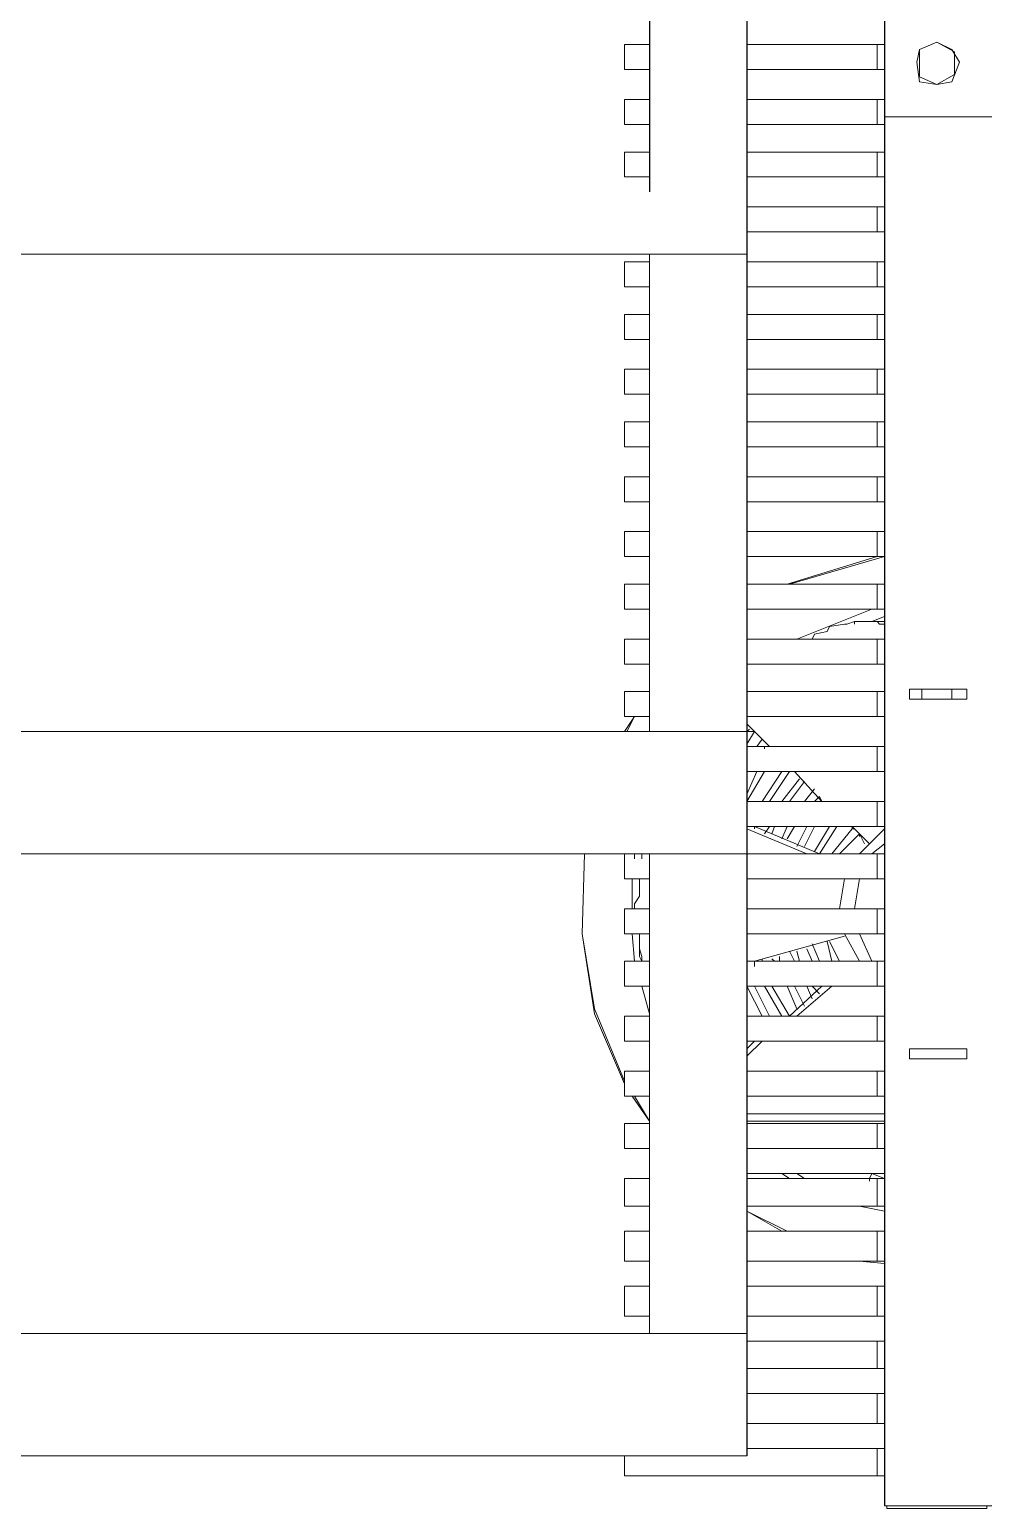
# Model space of a CAD drawing. Header units: millimetres. Extents: x 37084 to 180780, y -153145 to -16322.
# Drawn here: x 74228 to 75027, y -118247 to -117016 of the extents above; entities that cross this region are included whole.
import ezdxf

# ---------------------------------------------------------------- set-up
doc = ezdxf.new("R2010")
doc.units = ezdxf.units.MM
doc.header["$MEASUREMENT"] = 0
doc.linetypes.add('CONTINU', pattern=[0])
doc.layers.add('00', color=5, linetype='Continuous', lineweight=9)

# ---------------------------------------------------------------- blocks, each defined once
blk = doc.blocks.new('MBA')
at = {"color": 0, "linetype": 'ByBlock', "lineweight": 25}
for points in [[(1957105.6, 285686.1), (1957105.6, 284737.6)], [(1957186.7, 285686.1), (1957186.7, 283685)], [(1957301.1, 285101.6), (1957301.1, 283643.4)]]:
    blk.add_lwpolyline(points, dxfattribs=at)
at = {"color": 0, "linetype": 'ByBlock', "lineweight": 9}
for points in [[(1957084.8, 284839.5), (1957084.8, 284860.3)], [(1957084.8, 284860.3), (1957105.6, 284860.3)], [(1957186.7, 284860.3), (1957301.1, 284860.3)], [(1957294.9, 284839.5), (1957294.9, 284860.3)], [(1957328.1, 284845.7), (1957330.2, 284829.1), (1957344.8, 284827), (1957357.3, 284829.1), (1957363.5, 284845.7), (1957357.3, 284856.1), (1957344.8, 284862.4), (1957330.2, 284856.1), (1957328.1, 284845.7)], [(1957344.8, 284862.4), (1957330.2, 284856.1)], [(1957359.3, 284854.1), (1957344.8, 284862.4)], [(1957330.2, 284856.1), (1957330.2, 284833.3)], [(1957359.3, 284835.3), (1957359.3, 284854.1)], [(1957084.8, 284839.5), (1957105.6, 284839.5)], [(1957186.7, 284839.5), (1957301.1, 284839.5)], [(1957344.8, 284827), (1957359.3, 284835.3)], [(1957330.2, 284833.3), (1957344.8, 284827)], [(1957084.8, 284793.7), (1957084.8, 284814.5)], [(1957084.8, 284814.5), (1957105.6, 284814.5)], [(1957186.7, 284814.5), (1957301.1, 284814.5)], [(1957294.9, 284793.7), (1957294.9, 284814.5)], [(1957301.1, 284800), (1957390.5, 284800)], [(1957084.8, 284793.7), (1957105.6, 284793.7)], [(1957186.7, 284793.7), (1957301.1, 284793.7)], [(1957084.8, 284750), (1957084.8, 284770.8)], [(1957084.8, 284770.8), (1957105.6, 284770.8)], [(1957186.7, 284770.8), (1957301.1, 284770.8)], [(1957294.9, 284750), (1957294.9, 284770.8)], [(1957084.8, 284750), (1957105.6, 284750)], [(1957186.7, 284750), (1957301.1, 284750)], [(1957186.7, 284725.1), (1957301.1, 284725.1)], [(1957294.9, 284704.3), (1957294.9, 284725.1)], [(1957186.7, 284704.3), (1957301.1, 284704.3)], [(1957084.8, 284658.5), (1957084.8, 284679.3)], [(1957084.8, 284679.3), (1957105.6, 284679.3)], [(1957105.6, 284685.6), (1957105.6, 284288.2)], [(1957186.7, 284679.3), (1957301.1, 284679.3)], [(1957294.9, 284658.5), (1957294.9, 284679.3)], [(1957084.8, 284658.5), (1957105.6, 284658.5)], [(1957186.7, 284658.5), (1957301.1, 284658.5)], [(1957084.8, 284614.8), (1957084.8, 284635.6)], [(1957084.8, 284635.6), (1957105.6, 284635.6)], [(1957186.7, 284635.6), (1957301.1, 284635.6)], [(1957294.9, 284614.8), (1957294.9, 284635.6)], [(1957084.8, 284614.8), (1957105.6, 284614.8)], [(1957186.7, 284614.8), (1957301.1, 284614.8)], [(1957084.8, 284569.1), (1957084.8, 284589.9)], [(1957084.8, 284589.9), (1957105.6, 284589.9)], [(1957186.7, 284589.9), (1957301.1, 284589.9)], [(1957294.9, 284569.1), (1957294.9, 284589.9)], [(1957084.8, 284569.1), (1957105.6, 284569.1)], [(1957186.7, 284569.1), (1957301.1, 284569.1)], [(1957084.8, 284525.4), (1957084.8, 284546.2)], [(1957084.8, 284546.2), (1957105.6, 284546.2)], [(1957186.7, 284546.2), (1957301.1, 284546.2)], [(1957294.9, 284525.4), (1957294.9, 284546.2)], [(1957084.8, 284525.4), (1957105.6, 284525.4)], [(1957186.7, 284525.4), (1957301.1, 284525.4)], [(1957084.8, 284479.6), (1957084.8, 284500.4)], [(1957084.8, 284500.4), (1957105.6, 284500.4)], [(1957186.7, 284500.4), (1957301.1, 284500.4)], [(1957294.9, 284479.6), (1957294.9, 284500.4)], [(1957084.8, 284479.6), (1957105.6, 284479.6)], [(1957186.7, 284479.6), (1957301.1, 284479.6)], [(1957084.8, 284433.9), (1957084.8, 284454.7)], [(1957084.8, 284454.7), (1957105.6, 284454.7)], [(1957186.7, 284454.7), (1957301.1, 284454.7)], [(1957294.9, 284433.9), (1957294.9, 284454.7)], [(1957084.8, 284433.9), (1957105.6, 284433.9)], [(1957186.7, 284433.9), (1957301.1, 284433.9)], [(1957294.9, 284433.9), (1957220, 284411)], [(1957301.1, 284433.9), (1957222, 284411)], [(1957084.8, 284390.2), (1957084.8, 284411)], [(1957084.8, 284411), (1957105.6, 284411)], [(1957186.7, 284411), (1957301.1, 284411)], [(1957294.9, 284390.2), (1957294.9, 284411)], [(1957084.8, 284390.2), (1957105.6, 284390.2)], [(1957186.7, 284390.2), (1957301.1, 284390.2)], [(1957290.7, 284390.2), (1957228.3, 284365.2)], [(1957276.1, 284379.8), (1957269.9, 284377.7)], [(1957276.1, 284379.8), (1957276.1, 284377.7)], [(1957280.3, 284379.8), (1957276.1, 284379.8)], [(1957276.1, 284379.8), (1957276.1, 284377.7)], [(1957280.3, 284379.8), (1957276.1, 284379.8)], [(1957280.3, 284379.8), (1957282.4, 284379.8), (1957284.5, 284379.8), (1957288.6, 284379.8), (1957290.7, 284379.8), (1957294.9, 284379.8), (1957296.9, 284379.8), (1957301.1, 284379.8), (1957301.1, 284377.7)], [(1957280.3, 284379.8), (1957282.4, 284379.8), (1957284.5, 284379.8), (1957288.6, 284379.8), (1957290.7, 284379.8), (1957294.9, 284379.8), (1957296.9, 284377.7), (1957301.1, 284377.7)], [(1957301.1, 284383.9), (1957290.7, 284379.8)], [(1957242.9, 284369.4), (1957240.8, 284365.2)], [(1957253.3, 284371.5), (1957242.9, 284369.4)], [(1957255.3, 284375.6), (1957253.3, 284371.5)], [(1957267.8, 284377.7), (1957255.3, 284375.6)], [(1957269.9, 284377.7), (1957267.8, 284377.7)], [(1957084.8, 284344.4), (1957084.8, 284365.2)], [(1957084.8, 284365.2), (1957105.6, 284365.2)], [(1957186.7, 284365.2), (1957301.1, 284365.2)], [(1957236.6, 284365.2), (1957240.8, 284365.2), (1957236.6, 284365.2), (1957240.8, 284365.2), (1957236.6, 284365.2)], [(1957294.9, 284344.4), (1957294.9, 284365.2)], [(1957084.8, 284344.4), (1957105.6, 284344.4)], [(1957186.7, 284344.4), (1957301.1, 284344.4)], [(1957084.8, 284300.7), (1957084.8, 284321.5)], [(1957084.8, 284321.5), (1957105.6, 284321.5)], [(1957186.7, 284321.5), (1957301.1, 284321.5)], [(1957294.9, 284300.7), (1957294.9, 284321.5)], [(1957321.9, 284315.3), (1957321.9, 284323.6)], [(1957321.9, 284323.6), (1957369.7, 284323.6)], [(1957332.3, 284315.3), (1957332.3, 284323.6)], [(1957357.3, 284315.3), (1957357.3, 284323.6)], [(1957369.7, 284315.3), (1957369.7, 284323.6)], [(1957369.7, 284315.3), (1957321.9, 284315.3)], [(1957084.8, 284300.7), (1957105.6, 284300.7)], [(1957093.1, 284300.7), (1957084.8, 284288.2)], [(1957093.1, 284300.7), (1957086.8, 284288.2)], [(1957186.7, 284300.7), (1957301.1, 284300.7)], [(1957186.7, 284294.5), (1957205.4, 284275.8)], [(1957188.8, 284290.3), (1957186.7, 284288.2)], [(1957192.9, 284288.2), (1957186.7, 284277.8)], [(1957199.2, 284282), (1957195, 284275.8)], [(1957186.7, 284275.8), (1957301.1, 284275.8)], [(1957201.2, 284275.8), (1957201.2, 284273.7)], [(1957294.9, 284255), (1957294.9, 284275.8)], [(1957186.7, 284255), (1957301.1, 284255)], [(1957195, 284255), (1957186.7, 284236.2)], [(1957201.2, 284255), (1957186.7, 284230)], [(1957215.8, 284255), (1957199.2, 284230)], [(1957222, 284255), (1957205.4, 284230)], [(1957230.4, 284248.7), (1957215.8, 284230)], [(1957234.5, 284246.6), (1957222, 284230)], [(1957226.2, 284255), (1957249.1, 284230)], [(1957242.9, 284240.4), (1957234.5, 284230)], [(1957247, 284234.2), (1957242.9, 284230)], [(1957247, 284234.2), (1957249.1, 284230)], [(1957186.7, 284230), (1957301.1, 284230)], [(1957294.9, 284209.2), (1957294.9, 284230)], [(1957186.7, 284209.2), (1957301.1, 284209.2)], [(1957192.9, 284209.2), (1957192.9, 284207.1)], [(1957192.9, 284209.2), (1957247, 284186.3)], [(1957205.4, 284209.2), (1957201.2, 284203)], [(1957209.6, 284209.2), (1957207.5, 284203)], [(1957220, 284209.2), (1957215.8, 284198.8)], [(1957226.2, 284209.2), (1957220, 284198.8)], [(1957236.6, 284209.2), (1957228.3, 284192.6)], [(1957242.9, 284209.2), (1957234.5, 284192.6)], [(1957255.3, 284209.2), (1957242.9, 284188.4)], [(1957261.6, 284209.2), (1957247, 284186.3)], [(1957274.1, 284209.2), (1957288.6, 284194.6)], [(1957274.1, 284209.2), (1957274.1, 284207.1)], [(1957186.7, 284207.1), (1957236.6, 284186.3)], [(1957274.1, 284207.1), (1957257.4, 284186.3)], [(1957280.3, 284203), (1957263.7, 284186.3)], [(1957274.1, 284207.1), (1957276.1, 284207.1)], [(1957301.1, 284207.1), (1957280.3, 284186.3)], [(1957280.3, 284203), (1957280.3, 284200.9)], [(1957280.3, 284203), (1957284.5, 284194.6)], [(1957051.5, 284186.3), (1957049.4, 284119.8), (1957059.8, 284053.2), (1957084.8, 283994.9)], [(1957051.5, 284186.3), (1957049.4, 284119.8), (1957059.8, 284057.4), (1957084.8, 283997)], [(1957084.8, 284165.5), (1957084.8, 284186.3)], [(1957084.8, 284186.3), (1957105.6, 284186.3)], [(1957093.1, 284186.3), (1957093.1, 284182.2)], [(1957099.3, 284186.3), (1957099.3, 284182.2)], [(1957105.6, 284186.3), (1957105.6, 283786.9)], [(1957186.7, 284186.3), (1957301.1, 284186.3)], [(1957301.1, 284194.6), (1957290.7, 284186.3)], [(1957294.9, 284165.5), (1957294.9, 284186.3)], [(1957084.8, 284165.5), (1957105.6, 284165.5)], [(1957091, 284165.5), (1957091, 284140.6)], [(1957097.2, 284165.5), (1957097.2, 284161.4)], [(1957097.2, 284161.4), (1957097.2, 284153)], [(1957097.2, 284153), (1957097.2, 284161.4)], [(1957186.7, 284165.5), (1957301.1, 284165.5)], [(1957267.8, 284165.5), (1957263.7, 284140.6)], [(1957280.3, 284165.5), (1957276.1, 284140.6)], [(1957093.1, 284144.7), (1957093.1, 284140.6), (1957093.1, 284144.7), (1957097.2, 284151), (1957093.1, 284144.7)], [(1957097.2, 284153), (1957097.2, 284151)], [(1957097.2, 284153), (1957097.2, 284151)], [(1957097.2, 284153), (1957097.2, 284151)], [(1957084.8, 284119.8), (1957084.8, 284140.6)], [(1957084.8, 284140.6), (1957105.6, 284140.6)], [(1957186.7, 284140.6), (1957301.1, 284140.6)], [(1957294.9, 284119.8), (1957294.9, 284140.6)], [(1957084.8, 284119.8), (1957105.6, 284119.8)], [(1957091, 284119.8), (1957093.1, 284096.9)], [(1957097.2, 284107.3), (1957097.2, 284111.4), (1957097.2, 284119.8), (1957097.2, 284111.4)], [(1957097.2, 284111.4), (1957097.2, 284107.3)], [(1957186.7, 284119.8), (1957301.1, 284119.8)], [(1957192.9, 284096.9), (1957267.8, 284117.7)], [(1957240.8, 284111.4), (1957247, 284096.9)], [(1957253.3, 284113.5), (1957257.4, 284096.9)], [(1957255.3, 284113.5), (1957263.7, 284096.9)], [(1957267.8, 284119.8), (1957280.3, 284096.9)], [(1957280.3, 284119.8), (1957290.7, 284096.9)], [(1957084.8, 284076.1), (1957084.8, 284096.9)], [(1957084.8, 284096.9), (1957105.6, 284096.9)], [(1957099.3, 284101), (1957099.3, 284096.9), (1957097.2, 284101), (1957097.2, 284107.3), (1957099.3, 284101)], [(1957186.7, 284096.9), (1957301.1, 284096.9)], [(1957192.9, 284096.9), (1957192.9, 284092.7)], [(1957199.2, 284099), (1957199.2, 284096.9)], [(1957207.5, 284099), (1957209.6, 284096.9)], [(1957213.7, 284101), (1957213.7, 284096.9)], [(1957222, 284105.2), (1957226.2, 284096.9)], [(1957228.3, 284105.2), (1957230.4, 284096.9)], [(1957236.6, 284107.3), (1957240.8, 284096.9)], [(1957294.9, 284076.1), (1957294.9, 284096.9)], [(1957084.8, 284076.1), (1957105.6, 284076.1)], [(1957099.3, 284076.1), (1957105.6, 284053.2)], [(1957186.7, 284076.1), (1957301.1, 284076.1)], [(1957186.7, 284076.1), (1957199.2, 284051.1)], [(1957192.9, 284076.1), (1957205.4, 284051.1)], [(1957201.2, 284076.1), (1957215.8, 284051.1)], [(1957207.5, 284076.1), (1957222, 284051.1)], [(1957220, 284076.1), (1957228.3, 284057.4)], [(1957222, 284051.1), (1957249.1, 284076.1)], [(1957226.2, 284076.1), (1957234.5, 284059.4)], [(1957228.3, 284051.1), (1957257.4, 284076.1)], [(1957236.6, 284076.1), (1957240.8, 284065.7)], [(1957240.8, 284076.1), (1957247, 284069.8)], [(1957301.1, 284071.9), (1957301.1, 284069.8)], [(1957084.8, 284030.3), (1957084.8, 284051.1)], [(1957084.8, 284051.1), (1957105.6, 284051.1)], [(1957186.7, 284051.1), (1957301.1, 284051.1)], [(1957186.7, 284051.1), (1957186.7, 284049)], [(1957294.9, 284030.3), (1957294.9, 284051.1)], [(1957084.8, 284030.3), (1957105.6, 284030.3)], [(1957186.7, 284017.8), (1957199.2, 284030.3)], [(1957186.7, 284030.3), (1957301.1, 284030.3)], [(1957186.7, 284024.1), (1957192.9, 284030.3)], [(1957186.7, 284024.1), (1957186.7, 284022)], [(1957321.9, 284024.1), (1957321.9, 284015.7)], [(1957369.7, 284024.1), (1957321.9, 284024.1)], [(1957369.7, 284024.1), (1957369.7, 284015.7)], [(1957369.7, 284015.7), (1957321.9, 284015.7)], [(1957084.8, 283984.5), (1957084.8, 284005.3)], [(1957084.8, 284005.3), (1957105.6, 284005.3)], [(1957186.7, 284005.3), (1957301.1, 284005.3)], [(1957294.9, 283984.5), (1957294.9, 284005.3)], [(1957084.8, 283984.5), (1957105.6, 283984.5)], [(1957091, 283984.5), (1957105.6, 283963.7)], [(1957093.1, 283984.5), (1957105.6, 283963.7)], [(1957186.7, 283984.5), (1957301.1, 283984.5)], [(1957084.8, 283940.9), (1957084.8, 283961.7)], [(1957084.8, 283961.7), (1957105.6, 283961.7)], [(1957301.1, 283970), (1957186.7, 283970)], [(1957186.7, 283963.7), (1957301.1, 283963.7)], [(1957186.7, 283961.7), (1957301.1, 283961.7)], [(1957294.9, 283940.9), (1957294.9, 283961.7)], [(1957084.8, 283940.9), (1957105.6, 283940.9)], [(1957186.7, 283940.9), (1957301.1, 283940.9)], [(1957084.8, 283893), (1957084.8, 283915.9)], [(1957084.8, 283915.9), (1957105.6, 283915.9)], [(1957186.7, 283920.1), (1957301.1, 283920.1)], [(1957186.7, 283915.9), (1957301.1, 283915.9)], [(1957215.8, 283920.1), (1957222, 283915.9)], [(1957226.2, 283920.1), (1957228.3, 283920.1)], [(1957226.2, 283920.1), (1957228.3, 283920.1), (1957234.5, 283915.9)], [(1957228.3, 283920.1), (1957234.5, 283915.9)], [(1957288.6, 283915.9), (1957290.7, 283920.1)], [(1957288.6, 283915.9), (1957288.6, 283913.8)], [(1957290.7, 283920.1), (1957301.1, 283915.9)], [(1957294.9, 283893), (1957294.9, 283915.9)], [(1957084.8, 283893), (1957105.6, 283893)], [(1957186.7, 283893), (1957301.1, 283893)], [(1957186.7, 283888.9), (1957215.8, 283872.2)], [(1957186.7, 283888.9), (1957220, 283872.2)], [(1957280.3, 283893), (1957301.1, 283888.9)], [(1957084.8, 283847.3), (1957084.8, 283872.2)], [(1957084.8, 283872.2), (1957105.6, 283872.2)], [(1957186.7, 283872.2), (1957301.1, 283872.2)], [(1957294.9, 283847.3), (1957294.9, 283872.2)], [(1957084.8, 283847.3), (1957105.6, 283847.3)], [(1957186.7, 283847.3), (1957301.1, 283847.3)], [(1957280.3, 283847.3), (1957301.1, 283845.2)], [(1957284.5, 283847.3), (1957301.1, 283847.3)], [(1957084.8, 283801.5), (1957084.8, 283826.5)], [(1957084.8, 283826.5), (1957105.6, 283826.5)], [(1957186.7, 283826.5), (1957301.1, 283826.5)], [(1957294.9, 283801.5), (1957294.9, 283826.5)], [(1957084.8, 283801.5), (1957105.6, 283801.5)], [(1957186.7, 283801.5), (1957301.1, 283801.5)], [(1957186.7, 283780.7), (1957301.1, 283780.7)], [(1957294.9, 283757.8), (1957294.9, 283780.7)], [(1957186.7, 283757.8), (1957301.1, 283757.8)], [(1957186.7, 283737), (1957301.1, 283737)], [(1957294.9, 283712), (1957294.9, 283737)], [(1957186.7, 283712), (1957301.1, 283712)], [(1957186.7, 283691.2), (1957301.1, 283691.2)], [(1957294.9, 283668.4), (1957294.9, 283691.2)], [(1957084.8, 283668.4), (1957084.8, 283685)], [(1957084.8, 283668.4), (1957301.1, 283668.4)], [(1957390.5, 283643.4), (1957301.1, 283643.4)], [(1957303.2, 283643.4), (1957303.2, 283641.3)], [(1957386.4, 283641.3), (1957303.2, 283641.3)], [(1957386.4, 283643.4), (1957386.4, 283641.3)]]:
    blk.add_lwpolyline(points, dxfattribs=at)
at = {"color": 0, "linetype": 'ByBlock', "lineweight": 18}
for points in [[(1957186.7, 284685.6), (1955104.4, 284685.6)], [(1957192.9, 284288.2), (1955670.3, 284288.2)], [(1957234.5, 284186.3), (1955670.3, 284186.3)], [(1957186.7, 283786.9), (1956071.7, 283786.9)], [(1957186.7, 283685), (1956123.7, 283685)]]:
    blk.add_lwpolyline(points, dxfattribs=at)

msp = doc.modelspace()

# ---------------------------------------------------------------- block references
at = {"layer": '00', "linetype": 'CONTINU', "lineweight": 20}
msp.add_blockref('MBA', (-1882361.3, -401888.4, 0), dxfattribs=at)

doc.saveas('drawing.dxf')
